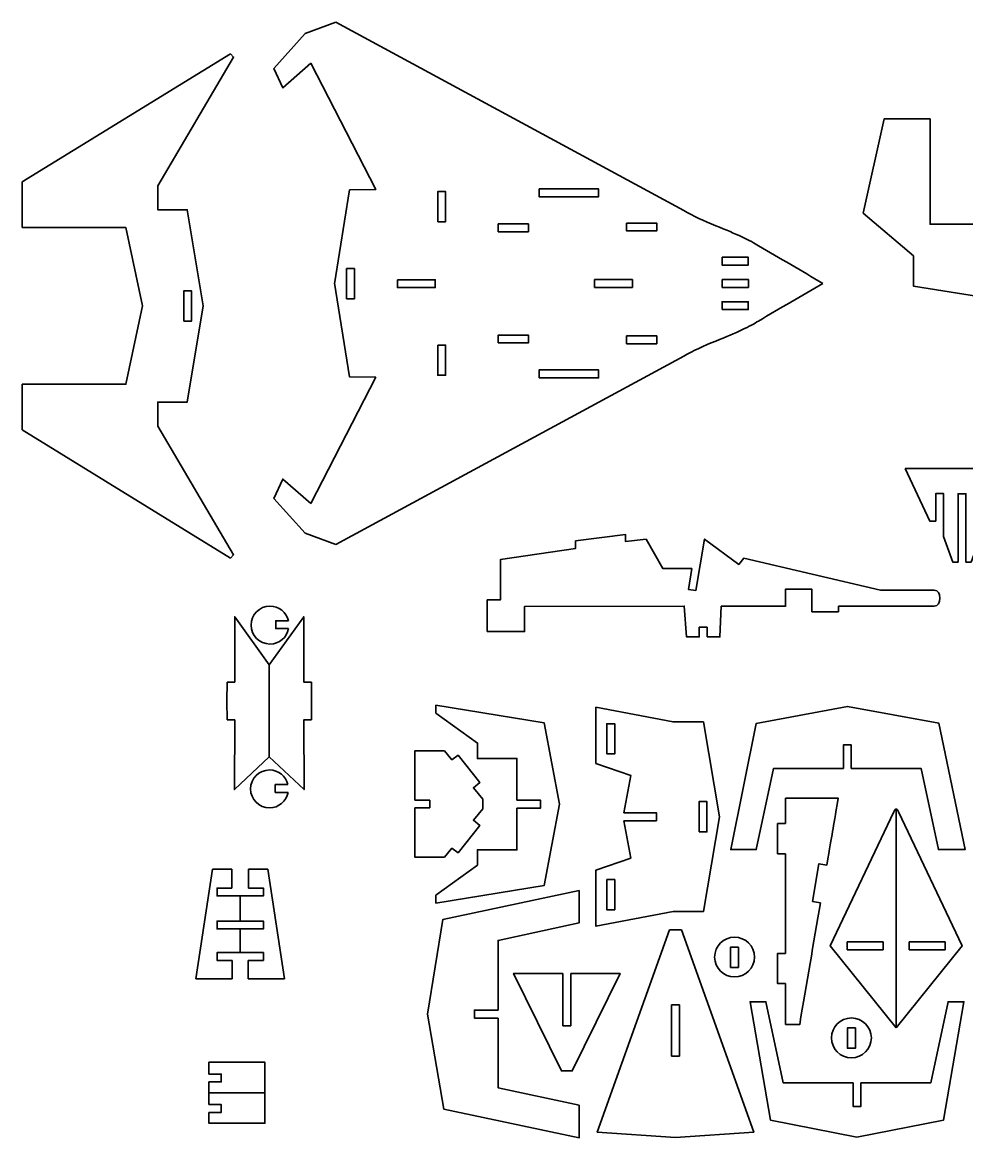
# Model space of a CAD drawing. Header units: inches. Extents: x -21.3 to 51.9, y -13.1 to 25.1.
# Drawn here: x 16.29 to 39.98, y -13.1 to 14.88 of the extents above; entities that cross this region are included whole.
import ezdxf

# ---------------------------------------------------------------- set-up
doc = ezdxf.new("R2010")
doc.units = ezdxf.units.IN
doc.header["$MEASUREMENT"] = 0
doc.layers.add('Layer 1', color=7, linetype='Continuous')

msp = doc.modelspace()

# ---------------------------------------------------------------- linework, layer by layer
at = {"layer": 'Layer 1', "color": 1, "lineweight": 35}
for points, knots in [([(23.532, 13.851), (23.532, 13.851), (22.826, 13.236), (22.826, 13.236), (22.826, 13.236), (22.826, 13.236), (22.608, 13.719), (22.608, 13.719), (22.608, 13.719), (22.608, 13.719), (23.392, 14.592), (23.392, 14.592), (23.392, 14.592), (23.392, 14.592), (24.159, 14.877), (24.159, 14.877)], [0, 0, 0, 0, 0.25, 0.25, 0.25, 0.25, 0.5, 0.5, 0.5, 0.5, 0.75, 0.75, 0.75, 0.75, 1, 1, 1, 1]), ([(19.693, 10.779), (19.693, 10.779), (21.596, 14.003), (21.596, 14.003), (21.596, 14.003), (21.596, 14.003), (21.514, 14.085), (21.514, 14.085)], [0, 0, 0, 0, 0.5, 0.5, 0.5, 0.5, 1, 1, 1, 1]), ([(23.532, 13.851), (23.532, 13.851), (25.161, 10.683), (25.161, 10.683), (25.161, 10.683), (25.161, 10.683), (24.506, 10.675), (24.506, 10.675), (24.506, 10.675), (24.506, 10.675), (24.124, 8.321), (24.124, 8.321)], [0, 0, 0, 0, 0.333333, 0.333333, 0.333333, 0.333333, 0.666667, 0.666667, 0.666667, 0.666667, 1, 1, 1, 1]), ([(41.012, 7.887), (41.012, 7.887), (38.646, 8.261), (38.646, 8.261), (38.646, 8.261), (38.646, 8.261), (38.646, 9.017), (38.646, 9.017), (38.646, 9.017), (38.646, 9.017), (37.391, 10.093), (37.391, 10.093), (37.391, 10.093), (37.391, 10.093), (37.913, 12.455), (37.913, 12.455), (37.913, 12.455), (37.913, 12.455), (39.067, 12.455), (39.067, 12.455), (39.067, 12.455), (39.067, 12.455), (39.067, 9.812), (39.067, 9.812), (39.067, 9.812), (39.067, 9.812), (41.012, 9.812), (41.012, 9.812)], [0, 0, 0, 0, 0.142857, 0.142857, 0.142857, 0.142857, 0.285714, 0.285714, 0.285714, 0.285714, 0.428571, 0.428571, 0.428571, 0.428571, 0.571429, 0.571429, 0.571429, 0.571429, 0.714286, 0.714286, 0.714286, 0.714286, 0.857143, 0.857143, 0.857143, 0.857143, 1, 1, 1, 1]), ([(20.835, 7.763), (20.835, 7.763), (20.434, 10.176), (20.434, 10.176), (20.434, 10.176), (20.434, 10.176), (19.693, 10.176), (19.693, 10.176), (19.693, 10.176), (19.693, 10.176), (19.693, 10.779), (19.693, 10.779)], [0, 0, 0, 0, 0.333333, 0.333333, 0.333333, 0.333333, 0.666667, 0.666667, 0.666667, 0.666667, 1, 1, 1, 1]), ([(26.715, 9.875), (26.715, 9.875), (26.715, 10.633), (26.715, 10.633), (26.715, 10.633), (26.715, 10.633), (26.912, 10.633), (26.912, 10.633), (26.912, 10.633), (26.912, 10.633), (26.912, 9.875), (26.912, 9.875), (26.912, 9.875), (26.912, 9.875), (26.715, 9.875), (26.715, 9.875)], [0, 0, 0, 0, 0.25, 0.25, 0.25, 0.25, 0.5, 0.5, 0.5, 0.5, 0.75, 0.75, 0.75, 0.75, 1, 1, 1, 1]), ([(29.257, 10.697), (29.257, 10.697), (30.75, 10.697), (30.75, 10.697), (30.75, 10.697), (30.75, 10.697), (30.75, 10.5), (30.75, 10.5), (30.75, 10.5), (30.75, 10.5), (29.257, 10.5), (29.257, 10.5), (29.257, 10.5), (29.257, 10.5), (29.257, 10.697), (29.257, 10.697)], [0, 0, 0, 0, 0.25, 0.25, 0.25, 0.25, 0.5, 0.5, 0.5, 0.5, 0.75, 0.75, 0.75, 0.75, 1, 1, 1, 1]), ([(32.886, 10.157), (33.123, 10.019), (33.39, 9.891), (33.689, 9.775), (33.689, 9.775), (34.21, 9.568), (34.567, 9.4), (34.761, 9.272), (34.761, 9.272), (35.3, 8.957), (35.839, 8.643), (36.379, 8.329)], [0, 0, 0, 0, 0.333333, 0.333333, 0.333333, 0.333333, 0.666667, 0.666667, 0.666667, 0.666667, 1, 1, 1, 1]), ([(28.233, 9.819), (28.233, 9.819), (28.99, 9.819), (28.99, 9.819), (28.99, 9.819), (28.99, 9.819), (28.99, 9.623), (28.99, 9.623), (28.99, 9.623), (28.99, 9.623), (28.233, 9.623), (28.233, 9.623), (28.233, 9.623), (28.233, 9.623), (28.233, 9.819), (28.233, 9.819)], [0, 0, 0, 0, 0.25, 0.25, 0.25, 0.25, 0.5, 0.5, 0.5, 0.5, 0.75, 0.75, 0.75, 0.75, 1, 1, 1, 1]), ([(31.452, 9.842), (31.452, 9.842), (32.209, 9.842), (32.209, 9.842), (32.209, 9.842), (32.209, 9.842), (32.209, 9.645), (32.209, 9.645), (32.209, 9.645), (32.209, 9.645), (31.452, 9.645), (31.452, 9.645), (31.452, 9.645), (31.452, 9.645), (31.452, 9.842), (31.452, 9.842)], [0, 0, 0, 0, 0.25, 0.25, 0.25, 0.25, 0.5, 0.5, 0.5, 0.5, 0.75, 0.75, 0.75, 0.75, 1, 1, 1, 1]), ([(19.312, 7.763), (19.312, 7.763), (18.894, 9.728), (18.894, 9.728), (18.894, 9.728), (18.894, 9.728), (16.295, 9.728), (16.295, 9.728)], [0, 0, 0, 0, 0.5, 0.5, 0.5, 0.5, 1, 1, 1, 1]), ([(33.847, 8.985), (33.847, 8.985), (34.504, 8.985), (34.504, 8.985), (34.504, 8.985), (34.504, 8.985), (34.504, 8.788), (34.504, 8.788), (34.504, 8.788), (34.504, 8.788), (33.847, 8.788), (33.847, 8.788), (33.847, 8.788), (33.847, 8.788), (33.847, 8.985), (33.847, 8.985)], [0, 0, 0, 0, 0.25, 0.25, 0.25, 0.25, 0.5, 0.5, 0.5, 0.5, 0.75, 0.75, 0.75, 0.75, 1, 1, 1, 1]), ([(24.428, 7.943), (24.428, 7.943), (24.428, 8.7), (24.428, 8.7), (24.428, 8.7), (24.428, 8.7), (24.625, 8.7), (24.625, 8.7), (24.625, 8.7), (24.625, 8.7), (24.625, 7.943), (24.625, 7.943), (24.625, 7.943), (24.625, 7.943), (24.428, 7.943), (24.428, 7.943)], [0, 0, 0, 0, 0.25, 0.25, 0.25, 0.25, 0.5, 0.5, 0.5, 0.5, 0.75, 0.75, 0.75, 0.75, 1, 1, 1, 1]), ([(25.703, 8.42), (25.703, 8.42), (26.654, 8.42), (26.654, 8.42), (26.654, 8.42), (26.654, 8.42), (26.654, 8.223), (26.654, 8.223), (26.654, 8.223), (26.654, 8.223), (25.703, 8.223), (25.703, 8.223), (25.703, 8.223), (25.703, 8.223), (25.703, 8.42), (25.703, 8.42)], [0, 0, 0, 0, 0.25, 0.25, 0.25, 0.25, 0.5, 0.5, 0.5, 0.5, 0.75, 0.75, 0.75, 0.75, 1, 1, 1, 1]), ([(30.649, 8.424), (30.649, 8.424), (31.6, 8.424), (31.6, 8.424), (31.6, 8.424), (31.6, 8.424), (31.6, 8.227), (31.6, 8.227), (31.6, 8.227), (31.6, 8.227), (30.649, 8.227), (30.649, 8.227), (30.649, 8.227), (30.649, 8.227), (30.649, 8.424), (30.649, 8.424)], [0, 0, 0, 0, 0.25, 0.25, 0.25, 0.25, 0.5, 0.5, 0.5, 0.5, 0.75, 0.75, 0.75, 0.75, 1, 1, 1, 1]), ([(33.853, 8.425), (33.853, 8.425), (34.51, 8.425), (34.51, 8.425), (34.51, 8.425), (34.51, 8.425), (34.51, 8.229), (34.51, 8.229), (34.51, 8.229), (34.51, 8.229), (33.853, 8.229), (33.853, 8.229), (33.853, 8.229), (33.853, 8.229), (33.853, 8.425), (33.853, 8.425)], [0, 0, 0, 0, 0.25, 0.25, 0.25, 0.25, 0.5, 0.5, 0.5, 0.5, 0.75, 0.75, 0.75, 0.75, 1, 1, 1, 1]), ([(20.343, 7.385), (20.343, 7.385), (20.343, 8.142), (20.343, 8.142), (20.343, 8.142), (20.343, 8.142), (20.54, 8.142), (20.54, 8.142), (20.54, 8.142), (20.54, 8.142), (20.54, 7.385), (20.54, 7.385), (20.54, 7.385), (20.54, 7.385), (20.343, 7.385), (20.343, 7.385)], [0, 0, 0, 0, 0.25, 0.25, 0.25, 0.25, 0.5, 0.5, 0.5, 0.5, 0.75, 0.75, 0.75, 0.75, 1, 1, 1, 1]), ([(23.532, 2.806), (23.532, 2.806), (25.161, 5.974), (25.161, 5.974), (25.161, 5.974), (25.161, 5.974), (24.506, 5.982), (24.506, 5.982), (24.506, 5.982), (24.506, 5.982), (24.124, 8.336), (24.124, 8.336)], [0, 0, 0, 0, 0.333333, 0.333333, 0.333333, 0.333333, 0.666667, 0.666667, 0.666667, 0.666667, 1, 1, 1, 1]), ([(32.886, 6.501), (33.123, 6.638), (33.39, 6.766), (33.689, 6.882), (33.689, 6.882), (34.21, 7.089), (34.567, 7.257), (34.761, 7.385), (34.761, 7.385), (35.3, 7.7), (35.839, 8.014), (36.379, 8.329)], [0, 0, 0, 0, 0.333333, 0.333333, 0.333333, 0.333333, 0.666667, 0.666667, 0.666667, 0.666667, 1, 1, 1, 1]), ([(33.847, 7.672), (33.847, 7.672), (34.504, 7.672), (34.504, 7.672), (34.504, 7.672), (34.504, 7.672), (34.504, 7.869), (34.504, 7.869), (34.504, 7.869), (34.504, 7.869), (33.847, 7.869), (33.847, 7.869), (33.847, 7.869), (33.847, 7.869), (33.847, 7.672), (33.847, 7.672)], [0, 0, 0, 0, 0.25, 0.25, 0.25, 0.25, 0.5, 0.5, 0.5, 0.5, 0.75, 0.75, 0.75, 0.75, 1, 1, 1, 1]), ([(19.312, 7.763), (19.312, 7.763), (18.894, 5.799), (18.894, 5.799), (18.894, 5.799), (18.894, 5.799), (16.295, 5.799), (16.295, 5.799)], [0, 0, 0, 0, 0.5, 0.5, 0.5, 0.5, 1, 1, 1, 1]), ([(20.835, 7.763), (20.835, 7.763), (20.434, 5.35), (20.434, 5.35), (20.434, 5.35), (20.434, 5.35), (19.693, 5.35), (19.693, 5.35), (19.693, 5.35), (19.693, 5.35), (19.693, 4.747), (19.693, 4.747)], [0, 0, 0, 0, 0.333333, 0.333333, 0.333333, 0.333333, 0.666667, 0.666667, 0.666667, 0.666667, 1, 1, 1, 1]), ([(28.233, 6.838), (28.233, 6.838), (28.99, 6.838), (28.99, 6.838), (28.99, 6.838), (28.99, 6.838), (28.99, 7.034), (28.99, 7.034), (28.99, 7.034), (28.99, 7.034), (28.233, 7.034), (28.233, 7.034), (28.233, 7.034), (28.233, 7.034), (28.233, 6.838), (28.233, 6.838)], [0, 0, 0, 0, 0.25, 0.25, 0.25, 0.25, 0.5, 0.5, 0.5, 0.5, 0.75, 0.75, 0.75, 0.75, 1, 1, 1, 1]), ([(31.452, 6.815), (31.452, 6.815), (32.209, 6.815), (32.209, 6.815), (32.209, 6.815), (32.209, 6.815), (32.209, 7.012), (32.209, 7.012), (32.209, 7.012), (32.209, 7.012), (31.452, 7.012), (31.452, 7.012), (31.452, 7.012), (31.452, 7.012), (31.452, 6.815), (31.452, 6.815)], [0, 0, 0, 0, 0.25, 0.25, 0.25, 0.25, 0.5, 0.5, 0.5, 0.5, 0.75, 0.75, 0.75, 0.75, 1, 1, 1, 1]), ([(26.715, 6.782), (26.715, 6.782), (26.715, 6.025), (26.715, 6.025), (26.715, 6.025), (26.715, 6.025), (26.912, 6.025), (26.912, 6.025), (26.912, 6.025), (26.912, 6.025), (26.912, 6.782), (26.912, 6.782), (26.912, 6.782), (26.912, 6.782), (26.715, 6.782), (26.715, 6.782)], [0, 0, 0, 0, 0.25, 0.25, 0.25, 0.25, 0.5, 0.5, 0.5, 0.5, 0.75, 0.75, 0.75, 0.75, 1, 1, 1, 1]), ([(29.257, 5.96), (29.257, 5.96), (30.75, 5.96), (30.75, 5.96), (30.75, 5.96), (30.75, 5.96), (30.75, 6.157), (30.75, 6.157), (30.75, 6.157), (30.75, 6.157), (29.257, 6.157), (29.257, 6.157), (29.257, 6.157), (29.257, 6.157), (29.257, 5.96), (29.257, 5.96)], [0, 0, 0, 0, 0.25, 0.25, 0.25, 0.25, 0.5, 0.5, 0.5, 0.5, 0.75, 0.75, 0.75, 0.75, 1, 1, 1, 1]), ([(19.693, 4.747), (19.693, 4.747), (21.596, 1.523), (21.596, 1.523), (21.596, 1.523), (21.596, 1.523), (21.514, 1.441), (21.514, 1.441)], [0, 0, 0, 0, 0.5, 0.5, 0.5, 0.5, 1, 1, 1, 1]), ([(39.866, 3.053), (39.791, 3.053), (39.843, 3.053), (39.767, 3.053), (39.767, 3.053), (39.767, 3.053), (39.767, 1.341), (39.767, 1.341), (39.767, 1.341), (39.767, 1.341), (39.636, 1.341), (39.636, 1.341), (39.636, 1.341), (39.636, 1.341), (39.403, 1.985), (39.403, 1.985), (39.403, 1.985), (39.403, 1.985), (39.403, 3.056), (39.403, 3.056), (39.403, 3.056), (39.403, 3.056), (39.206, 3.056), (39.206, 3.056), (39.206, 3.056), (39.206, 3.056), (39.206, 2.367), (39.206, 2.367), (39.206, 2.367), (39.206, 2.367), (39.056, 2.367), (39.056, 2.367), (39.056, 2.367), (39.056, 2.367), (38.439, 3.688), (38.439, 3.688)], [0, 0, 0, 0, 0.111111, 0.111111, 0.111111, 0.111111, 0.222222, 0.222222, 0.222222, 0.222222, 0.333333, 0.333333, 0.333333, 0.333333, 0.444444, 0.444444, 0.444444, 0.444444, 0.555556, 0.555556, 0.555556, 0.555556, 0.666667, 0.666667, 0.666667, 0.666667, 0.777778, 0.777778, 0.777778, 0.777778, 0.888889, 0.888889, 0.888889, 0.888889, 1, 1, 1, 1]), ([(39.866, 3.053), (39.941, 3.053), (39.889, 3.053), (39.964, 3.053), (39.964, 3.053), (39.964, 3.053), (39.964, 1.341), (39.964, 1.341), (39.964, 1.341), (39.964, 1.341), (40.096, 1.341), (40.096, 1.341), (40.096, 1.341), (40.096, 1.341), (40.329, 1.984), (40.329, 1.984), (40.329, 1.984), (40.329, 1.984), (40.329, 3.056), (40.329, 3.056), (40.329, 3.056), (40.329, 3.056), (40.526, 3.056), (40.526, 3.056), (40.526, 3.056), (40.526, 3.056), (40.526, 2.367), (40.526, 2.367), (40.526, 2.367), (40.526, 2.367), (40.676, 2.367), (40.676, 2.367), (40.676, 2.367), (40.676, 2.367), (41.292, 3.688), (41.292, 3.688)], [0, 0, 0, 0, 0.111111, 0.111111, 0.111111, 0.111111, 0.222222, 0.222222, 0.222222, 0.222222, 0.333333, 0.333333, 0.333333, 0.333333, 0.444444, 0.444444, 0.444444, 0.444444, 0.555556, 0.555556, 0.555556, 0.555556, 0.666667, 0.666667, 0.666667, 0.666667, 0.777778, 0.777778, 0.777778, 0.777778, 0.888889, 0.888889, 0.888889, 0.888889, 1, 1, 1, 1]), ([(23.532, 2.806), (23.532, 2.806), (22.826, 3.421), (22.826, 3.421), (22.826, 3.421), (22.826, 3.421), (22.608, 2.938), (22.608, 2.938), (22.608, 2.938), (22.608, 2.938), (23.392, 2.065), (23.392, 2.065), (23.392, 2.065), (23.392, 2.065), (24.159, 1.78), (24.159, 1.78)], [0, 0, 0, 0, 0.25, 0.25, 0.25, 0.25, 0.5, 0.5, 0.5, 0.5, 0.75, 0.75, 0.75, 0.75, 1, 1, 1, 1]), ([(27.959, 0.39), (27.959, 0.39), (28.286, 0.39), (28.286, 0.39), (28.286, 0.39), (28.286, 0.39), (28.286, 1.403), (28.286, 1.403), (28.286, 1.403), (28.286, 1.403), (30.173, 1.684), (30.173, 1.684), (30.173, 1.684), (30.173, 1.684), (30.173, 1.871), (30.173, 1.871), (30.173, 1.871), (30.173, 1.871), (31.428, 2.027), (31.428, 2.027), (31.428, 2.027), (31.428, 2.027), (31.428, 1.855), (31.428, 1.855), (31.428, 1.855), (31.428, 1.855), (31.942, 1.91), (31.942, 1.91), (31.942, 1.91), (31.942, 1.91), (32.363, 1.177), (32.363, 1.177), (32.363, 1.177), (32.363, 1.177), (33.088, 1.177), (33.088, 1.177), (33.088, 1.177), (33.088, 1.177), (33.002, 0.655), (33.002, 0.655), (33.002, 0.655), (33.002, 0.655), (33.189, 0.624), (33.189, 0.624), (33.189, 0.624), (33.189, 0.624), (33.408, 1.918), (33.408, 1.918), (33.408, 1.918), (33.408, 1.918), (34.265, 1.279), (34.265, 1.279), (34.265, 1.279), (34.265, 1.279), (34.39, 1.435), (34.39, 1.435), (34.39, 1.435), (34.39, 1.435), (37.82, 0.639), (37.82, 0.639), (37.82, 0.639), (37.82, 0.639), (39.168, 0.639), (39.168, 0.639)], [0, 0, 0, 0, 0.0625, 0.0625, 0.0625, 0.0625, 0.125, 0.125, 0.125, 0.125, 0.1875, 0.1875, 0.1875, 0.1875, 0.25, 0.25, 0.25, 0.25, 0.3125, 0.3125, 0.3125, 0.3125, 0.375, 0.375, 0.375, 0.375, 0.4375, 0.4375, 0.4375, 0.4375, 0.5, 0.5, 0.5, 0.5, 0.5625, 0.5625, 0.5625, 0.5625, 0.625, 0.625, 0.625, 0.625, 0.6875, 0.6875, 0.6875, 0.6875, 0.75, 0.75, 0.75, 0.75, 0.8125, 0.8125, 0.8125, 0.8125, 0.875, 0.875, 0.875, 0.875, 0.9375, 0.9375, 0.9375, 0.9375, 1, 1, 1, 1]), ([(35.442, 0.229), (35.442, 0.229), (35.442, 0.663), (35.442, 0.663), (35.442, 0.663), (35.442, 0.663), (36.097, 0.663), (36.097, 0.663), (36.097, 0.663), (36.097, 0.663), (36.097, 0.094), (36.097, 0.094)], [0, 0, 0, 0, 0.333333, 0.333333, 0.333333, 0.333333, 0.666667, 0.666667, 0.666667, 0.666667, 1, 1, 1, 1]), ([(22.973, -0.329), (22.931, -0.549), (22.738, -0.715), (22.507, -0.715), (22.507, -0.715), (22.244, -0.715), (22.032, -0.502), (22.032, -0.24), (22.032, -0.24), (22.032, 0.022), (22.244, 0.235), (22.507, 0.235), (22.507, 0.235), (22.731, 0.235), (22.92, 0.079), (22.969, -0.131)], [0, 0, 0, 0, 0.25, 0.25, 0.25, 0.25, 0.5, 0.5, 0.5, 0.5, 0.75, 0.75, 0.75, 0.75, 1, 1, 1, 1]), ([(27.959, -0.405), (27.959, -0.405), (28.894, -0.405), (28.894, -0.405), (28.894, -0.405), (28.894, -0.405), (28.894, 0.226), (28.894, 0.226), (28.894, 0.226), (28.894, 0.226), (32.901, 0.234), (32.901, 0.234), (32.901, 0.234), (32.901, 0.234), (32.956, -0.538), (32.956, -0.538), (32.956, -0.538), (32.956, -0.538), (33.275, -0.538), (33.275, -0.538), (33.275, -0.538), (33.275, -0.538), (33.275, -0.296), (33.275, -0.296), (33.275, -0.296), (33.275, -0.296), (33.47, -0.296), (33.47, -0.296), (33.47, -0.296), (33.47, -0.296), (33.47, -0.538), (33.47, -0.538)], [0, 0, 0, 0, 0.125, 0.125, 0.125, 0.125, 0.25, 0.25, 0.25, 0.25, 0.375, 0.375, 0.375, 0.375, 0.5, 0.5, 0.5, 0.5, 0.625, 0.625, 0.625, 0.625, 0.75, 0.75, 0.75, 0.75, 0.875, 0.875, 0.875, 0.875, 1, 1, 1, 1]), ([(33.47, -0.538), (33.47, -0.538), (33.793, -0.538), (33.793, -0.538), (33.793, -0.538), (33.793, -0.538), (33.825, 0.234), (33.825, 0.234)], [0, 0, 0, 0, 0.5, 0.5, 0.5, 0.5, 1, 1, 1, 1]), ([(36.097, 0.094), (36.097, 0.094), (36.767, 0.094), (36.767, 0.094), (36.767, 0.094), (36.767, 0.094), (36.767, 0.23), (36.767, 0.23)], [0, 0, 0, 0, 0.5, 0.5, 0.5, 0.5, 1, 1, 1, 1]), ([(21.433, -1.669), (21.433, -1.669), (21.624, -1.669), (21.624, -1.669), (21.624, -1.669), (21.624, -1.669), (21.624, -0.032), (21.624, -0.032), (21.624, -0.032), (21.624, -0.032), (22.49, -1.24), (22.49, -1.24), (22.49, -1.24), (22.49, -1.24), (22.49, -2.145), (22.49, -2.145)], [0, 0, 0, 0, 0.25, 0.25, 0.25, 0.25, 0.5, 0.5, 0.5, 0.5, 0.75, 0.75, 0.75, 0.75, 1, 1, 1, 1]), ([(23.546, -1.669), (23.546, -1.669), (23.355, -1.669), (23.355, -1.669), (23.355, -1.669), (23.355, -1.669), (23.355, -0.032), (23.355, -0.032), (23.355, -0.032), (23.355, -0.032), (22.49, -1.24), (22.49, -1.24)], [0, 0, 0, 0, 0.333333, 0.333333, 0.333333, 0.333333, 0.666667, 0.666667, 0.666667, 0.666667, 1, 1, 1, 1]), ([(22.969, -0.132), (22.969, -0.132), (22.651, -0.132), (22.651, -0.132), (22.651, -0.132), (22.651, -0.132), (22.651, -0.329), (22.651, -0.329), (22.651, -0.329), (22.651, -0.329), (22.973, -0.329), (22.973, -0.329)], [0, 0, 0, 0, 0.333333, 0.333333, 0.333333, 0.333333, 0.666667, 0.666667, 0.666667, 0.666667, 1, 1, 1, 1]), ([(21.433, -2.62), (21.433, -2.62), (21.624, -2.62), (21.624, -2.62), (21.624, -2.62), (21.624, -2.62), (21.617, -4.366), (21.617, -4.366), (21.617, -4.366), (21.617, -4.366), (22.49, -3.544), (22.49, -3.544), (22.49, -3.544), (22.49, -3.544), (22.49, -2.145), (22.49, -2.145)], [0, 0, 0, 0, 0.25, 0.25, 0.25, 0.25, 0.5, 0.5, 0.5, 0.5, 0.75, 0.75, 0.75, 0.75, 1, 1, 1, 1]), ([(23.546, -2.62), (23.546, -2.62), (23.355, -2.62), (23.355, -2.62), (23.355, -2.62), (23.355, -2.62), (23.363, -4.366), (23.363, -4.366), (23.363, -4.366), (23.363, -4.366), (22.49, -3.544), (22.49, -3.544), (22.49, -3.544), (22.49, -3.544), (22.49, -2.145), (22.49, -2.145)], [0, 0, 0, 0, 0.25, 0.25, 0.25, 0.25, 0.5, 0.5, 0.5, 0.5, 0.75, 0.75, 0.75, 0.75, 1, 1, 1, 1]), ([(29.771, -4.732), (29.771, -4.732), (29.389, -2.696), (29.389, -2.696), (29.389, -2.696), (29.389, -2.696), (26.668, -2.251), (26.668, -2.251), (26.668, -2.251), (26.668, -2.251), (26.668, -2.446), (26.668, -2.446), (26.668, -2.446), (26.668, -2.446), (27.713, -3.202), (27.713, -3.202), (27.713, -3.202), (27.713, -3.202), (27.712, -3.587), (27.712, -3.587), (27.712, -3.587), (27.712, -3.587), (28.702, -3.585), (28.702, -3.585), (28.702, -3.585), (28.702, -3.585), (28.703, -4.633), (28.703, -4.633)], [0, 0, 0, 0, 0.142857, 0.142857, 0.142857, 0.142857, 0.285714, 0.285714, 0.285714, 0.285714, 0.428571, 0.428571, 0.428571, 0.428571, 0.571429, 0.571429, 0.571429, 0.571429, 0.714286, 0.714286, 0.714286, 0.714286, 0.857143, 0.857143, 0.857143, 0.857143, 1, 1, 1, 1]), ([(33.786, -5.047), (33.786, -5.047), (33.381, -2.67), (33.381, -2.67), (33.381, -2.67), (33.381, -2.67), (32.617, -2.67), (32.617, -2.67), (32.617, -2.67), (32.617, -2.67), (30.683, -2.3), (30.683, -2.3), (30.683, -2.3), (30.683, -2.3), (30.683, -3.711), (30.683, -3.711), (30.683, -3.711), (30.683, -3.711), (31.557, -4.011), (31.557, -4.011), (31.557, -4.011), (31.557, -4.011), (31.381, -4.949), (31.381, -4.949)], [0, 0, 0, 0, 0.166667, 0.166667, 0.166667, 0.166667, 0.333333, 0.333333, 0.333333, 0.333333, 0.5, 0.5, 0.5, 0.5, 0.666667, 0.666667, 0.666667, 0.666667, 0.833333, 0.833333, 0.833333, 0.833333, 1, 1, 1, 1]), ([(37.089, -3.835), (37.089, -3.835), (38.839, -3.835), (38.839, -3.835), (38.839, -3.835), (38.839, -3.835), (39.276, -5.87), (39.276, -5.87), (39.276, -5.87), (39.276, -5.87), (39.948, -5.866), (39.948, -5.866), (39.948, -5.866), (39.948, -5.866), (39.284, -2.697), (39.284, -2.697), (39.284, -2.697), (39.284, -2.697), (36.99, -2.28), (36.99, -2.28), (36.99, -2.28), (36.99, -2.28), (34.704, -2.705), (34.704, -2.705), (34.704, -2.705), (34.704, -2.705), (34.067, -5.871), (34.067, -5.871), (34.067, -5.871), (34.067, -5.871), (34.704, -5.87), (34.704, -5.87), (34.704, -5.87), (34.704, -5.87), (35.141, -3.835), (35.141, -3.835), (35.141, -3.835), (35.141, -3.835), (36.892, -3.835), (36.892, -3.835)], [0, 0, 0, 0, 0.1, 0.1, 0.1, 0.1, 0.2, 0.2, 0.2, 0.2, 0.3, 0.3, 0.3, 0.3, 0.4, 0.4, 0.4, 0.4, 0.5, 0.5, 0.5, 0.5, 0.6, 0.6, 0.6, 0.6, 0.7, 0.7, 0.7, 0.7, 0.8, 0.8, 0.8, 0.8, 0.9, 0.9, 0.9, 0.9, 1, 1, 1, 1]), ([(30.957, -3.471), (30.957, -3.471), (30.957, -2.714), (30.957, -2.714), (30.957, -2.714), (30.957, -2.714), (31.154, -2.714), (31.154, -2.714), (31.154, -2.714), (31.154, -2.714), (31.154, -3.471), (31.154, -3.471), (31.154, -3.471), (31.154, -3.471), (30.957, -3.471), (30.957, -3.471)], [0, 0, 0, 0, 0.25, 0.25, 0.25, 0.25, 0.5, 0.5, 0.5, 0.5, 0.75, 0.75, 0.75, 0.75, 1, 1, 1, 1]), ([(37.089, -3.835), (37.089, -3.835), (37.089, -3.244), (37.089, -3.244), (37.089, -3.244), (37.089, -3.244), (36.892, -3.244), (36.892, -3.244), (36.892, -3.244), (36.892, -3.244), (36.892, -3.835), (36.892, -3.835)], [0, 0, 0, 0, 0.333333, 0.333333, 0.333333, 0.333333, 0.666667, 0.666667, 0.666667, 0.666667, 1, 1, 1, 1]), ([(26.139, -4.634), (26.139, -4.634), (26.139, -3.395), (26.139, -3.395), (26.139, -3.395), (26.139, -3.395), (26.883, -3.395), (26.883, -3.395), (26.883, -3.395), (26.883, -3.395), (27.07, -3.617), (27.07, -3.617), (27.07, -3.617), (27.07, -3.617), (27.226, -3.504), (27.226, -3.504), (27.226, -3.504), (27.226, -3.504), (27.768, -4.19), (27.768, -4.19), (27.768, -4.19), (27.768, -4.19), (27.612, -4.319), (27.612, -4.319), (27.612, -4.319), (27.612, -4.319), (27.846, -4.603), (27.846, -4.603), (27.846, -4.603), (27.846, -4.603), (27.846, -4.728), (27.846, -4.728)], [0, 0, 0, 0, 0.125, 0.125, 0.125, 0.125, 0.25, 0.25, 0.25, 0.25, 0.375, 0.375, 0.375, 0.375, 0.5, 0.5, 0.5, 0.5, 0.625, 0.625, 0.625, 0.625, 0.75, 0.75, 0.75, 0.75, 0.875, 0.875, 0.875, 0.875, 1, 1, 1, 1]), ([(22.962, -4.438), (22.92, -4.658), (22.727, -4.824), (22.495, -4.824), (22.495, -4.824), (22.233, -4.824), (22.02, -4.611), (22.02, -4.349), (22.02, -4.349), (22.02, -4.087), (22.233, -3.874), (22.495, -3.874), (22.495, -3.874), (22.72, -3.874), (22.909, -4.03), (22.958, -4.24)], [0, 0, 0, 0, 0.25, 0.25, 0.25, 0.25, 0.5, 0.5, 0.5, 0.5, 0.75, 0.75, 0.75, 0.75, 1, 1, 1, 1]), ([(22.958, -4.241), (22.958, -4.241), (22.64, -4.241), (22.64, -4.241), (22.64, -4.241), (22.64, -4.241), (22.64, -4.438), (22.64, -4.438), (22.64, -4.438), (22.64, -4.438), (22.962, -4.438), (22.962, -4.438)], [0, 0, 0, 0, 0.333333, 0.333333, 0.333333, 0.333333, 0.666667, 0.666667, 0.666667, 0.666667, 1, 1, 1, 1]), ([(26.139, -4.634), (26.139, -4.634), (26.517, -4.634), (26.517, -4.634), (26.517, -4.634), (26.517, -4.634), (26.517, -4.821), (26.517, -4.821), (26.517, -4.821), (26.517, -4.821), (26.139, -4.821), (26.139, -4.821)], [0, 0, 0, 0, 0.333333, 0.333333, 0.333333, 0.333333, 0.666667, 0.666667, 0.666667, 0.666667, 1, 1, 1, 1]), ([(26.139, -4.821), (26.139, -4.821), (26.139, -6.061), (26.139, -6.061), (26.139, -6.061), (26.139, -6.061), (26.883, -6.061), (26.883, -6.061), (26.883, -6.061), (26.883, -6.061), (27.07, -5.839), (27.07, -5.839), (27.07, -5.839), (27.07, -5.839), (27.226, -5.952), (27.226, -5.952), (27.226, -5.952), (27.226, -5.952), (27.768, -5.266), (27.768, -5.266), (27.768, -5.266), (27.768, -5.266), (27.612, -5.137), (27.612, -5.137), (27.612, -5.137), (27.612, -5.137), (27.846, -4.853), (27.846, -4.853), (27.846, -4.853), (27.846, -4.853), (27.846, -4.728), (27.846, -4.728)], [0, 0, 0, 0, 0.125, 0.125, 0.125, 0.125, 0.25, 0.25, 0.25, 0.25, 0.375, 0.375, 0.375, 0.375, 0.5, 0.5, 0.5, 0.5, 0.625, 0.625, 0.625, 0.625, 0.75, 0.75, 0.75, 0.75, 0.875, 0.875, 0.875, 0.875, 1, 1, 1, 1]), ([(29.771, -4.732), (29.771, -4.732), (29.389, -6.768), (29.389, -6.768), (29.389, -6.768), (29.389, -6.768), (26.668, -7.212), (26.668, -7.212), (26.668, -7.212), (26.668, -7.212), (26.668, -7.018), (26.668, -7.018), (26.668, -7.018), (26.668, -7.018), (27.713, -6.261), (27.713, -6.261), (27.713, -6.261), (27.713, -6.261), (27.712, -5.877), (27.712, -5.877), (27.712, -5.877), (27.712, -5.877), (28.702, -5.879), (28.702, -5.879), (28.702, -5.879), (28.702, -5.879), (28.703, -4.83), (28.703, -4.83)], [0, 0, 0, 0, 0.142857, 0.142857, 0.142857, 0.142857, 0.285714, 0.285714, 0.285714, 0.285714, 0.428571, 0.428571, 0.428571, 0.428571, 0.571429, 0.571429, 0.571429, 0.571429, 0.714286, 0.714286, 0.714286, 0.714286, 0.857143, 0.857143, 0.857143, 0.857143, 1, 1, 1, 1]), ([(28.703, -4.633), (28.703, -4.633), (29.294, -4.633), (29.294, -4.633), (29.294, -4.633), (29.294, -4.633), (29.294, -4.83), (29.294, -4.83), (29.294, -4.83), (29.294, -4.83), (28.703, -4.83), (28.703, -4.83)], [0, 0, 0, 0, 0.333333, 0.333333, 0.333333, 0.333333, 0.666667, 0.666667, 0.666667, 0.666667, 1, 1, 1, 1]), ([(33.271, -5.426), (33.271, -5.426), (33.271, -4.669), (33.271, -4.669), (33.271, -4.669), (33.271, -4.669), (33.468, -4.669), (33.468, -4.669), (33.468, -4.669), (33.468, -4.669), (33.468, -5.426), (33.468, -5.426), (33.468, -5.426), (33.468, -5.426), (33.271, -5.426), (33.271, -5.426)], [0, 0, 0, 0, 0.25, 0.25, 0.25, 0.25, 0.5, 0.5, 0.5, 0.5, 0.75, 0.75, 0.75, 0.75, 1, 1, 1, 1]), ([(36.476, -6.259), (36.625, -5.385), (36.613, -5.457), (36.762, -4.583), (36.762, -4.583), (36.321, -4.583), (35.88, -4.583), (35.439, -4.583)], [0, 0, 0, 0, 0.5, 0.5, 0.5, 0.5, 1, 1, 1, 1]), ([(31.381, -4.949), (31.381, -4.949), (32.202, -4.949), (32.202, -4.949), (32.202, -4.949), (32.202, -4.949), (32.202, -5.146), (32.202, -5.146), (32.202, -5.146), (32.202, -5.146), (31.381, -5.146), (31.381, -5.146)], [0, 0, 0, 0, 0.333333, 0.333333, 0.333333, 0.333333, 0.666667, 0.666667, 0.666667, 0.666667, 1, 1, 1, 1]), ([(38.215, -10.342), (38.215, -10.342), (36.563, -8.286), (36.563, -8.286), (36.563, -8.286), (36.563, -8.286), (38.159, -4.923), (38.159, -4.923), (38.159, -4.923), (38.181, -4.873), (38.2, -4.852), (38.215, -4.859)], [0, 0, 0, 0, 0.333333, 0.333333, 0.333333, 0.333333, 0.666667, 0.666667, 0.666667, 0.666667, 1, 1, 1, 1]), ([(38.215, -10.342), (38.215, -10.342), (39.868, -8.286), (39.868, -8.286), (39.868, -8.286), (39.868, -8.286), (38.272, -4.923), (38.272, -4.923), (38.272, -4.923), (38.249, -4.873), (38.23, -4.852), (38.215, -4.859)], [0, 0, 0, 0, 0.333333, 0.333333, 0.333333, 0.333333, 0.666667, 0.666667, 0.666667, 0.666667, 1, 1, 1, 1]), ([(33.786, -5.047), (33.786, -5.047), (33.381, -7.425), (33.381, -7.425), (33.381, -7.425), (33.381, -7.425), (32.617, -7.425), (32.617, -7.425), (32.617, -7.425), (32.617, -7.425), (30.683, -7.795), (30.683, -7.795), (30.683, -7.795), (30.683, -7.795), (30.683, -6.384), (30.683, -6.384), (30.683, -6.384), (30.683, -6.384), (31.557, -6.084), (31.557, -6.084), (31.557, -6.084), (31.557, -6.084), (31.381, -5.146), (31.381, -5.146)], [0, 0, 0, 0, 0.166667, 0.166667, 0.166667, 0.166667, 0.333333, 0.333333, 0.333333, 0.333333, 0.5, 0.5, 0.5, 0.5, 0.666667, 0.666667, 0.666667, 0.666667, 0.833333, 0.833333, 0.833333, 0.833333, 1, 1, 1, 1]), ([(35.439, -5.974), (35.439, -5.974), (35.24, -5.974), (35.24, -5.974), (35.24, -5.974), (35.24, -5.974), (35.24, -5.218), (35.24, -5.218), (35.24, -5.218), (35.24, -5.218), (35.439, -5.218), (35.439, -5.218)], [0, 0, 0, 0, 0.333333, 0.333333, 0.333333, 0.333333, 0.666667, 0.666667, 0.666667, 0.666667, 1, 1, 1, 1]), ([(36.315, -7.204), (36.315, -7.204), (36.118, -7.171), (36.118, -7.171), (36.118, -7.171), (36.118, -7.171), (36.279, -6.226), (36.279, -6.226), (36.279, -6.226), (36.279, -6.226), (36.476, -6.259), (36.476, -6.259)], [0, 0, 0, 0, 0.333333, 0.333333, 0.333333, 0.333333, 0.666667, 0.666667, 0.666667, 0.666667, 1, 1, 1, 1]), ([(30.957, -6.624), (30.957, -6.624), (30.957, -7.381), (30.957, -7.381), (30.957, -7.381), (30.957, -7.381), (31.154, -7.381), (31.154, -7.381), (31.154, -7.381), (31.154, -7.381), (31.154, -6.624), (31.154, -6.624), (31.154, -6.624), (31.154, -6.624), (30.957, -6.624), (30.957, -6.624)], [0, 0, 0, 0, 0.25, 0.25, 0.25, 0.25, 0.5, 0.5, 0.5, 0.5, 0.75, 0.75, 0.75, 0.75, 1, 1, 1, 1]), ([(21.554, -6.836), (21.554, -6.836), (21.18, -6.836), (21.18, -6.836), (21.18, -6.836), (21.18, -6.836), (21.18, -7.033), (21.18, -7.033), (21.18, -7.033), (21.18, -7.033), (21.76, -7.033), (21.76, -7.033)], [0, 0, 0, 0, 0.333333, 0.333333, 0.333333, 0.333333, 0.666667, 0.666667, 0.666667, 0.666667, 1, 1, 1, 1]), ([(21.967, -6.836), (21.967, -6.836), (22.341, -6.836), (22.341, -6.836), (22.341, -6.836), (22.341, -6.836), (22.341, -7.033), (22.341, -7.033), (22.341, -7.033), (22.341, -7.033), (21.76, -7.033), (21.76, -7.033)], [0, 0, 0, 0, 0.333333, 0.333333, 0.333333, 0.333333, 0.666667, 0.666667, 0.666667, 0.666667, 1, 1, 1, 1]), ([(28.228, -10.095), (28.228, -10.095), (28.228, -11.845), (28.228, -11.845), (28.228, -11.845), (28.228, -11.845), (30.263, -12.282), (30.263, -12.282), (30.263, -12.282), (30.263, -12.282), (30.264, -13.096), (30.264, -13.096), (30.264, -13.096), (30.264, -13.096), (26.87, -12.385), (26.87, -12.385), (26.87, -12.385), (26.87, -12.385), (26.458, -9.996), (26.458, -9.996), (26.458, -9.996), (26.458, -9.996), (26.844, -7.623), (26.844, -7.623), (26.844, -7.623), (26.844, -7.623), (30.263, -6.9), (30.263, -6.9), (30.263, -6.9), (30.263, -6.9), (30.263, -7.71), (30.263, -7.71), (30.263, -7.71), (30.263, -7.71), (28.228, -8.147), (28.228, -8.147), (28.228, -8.147), (28.228, -8.147), (28.228, -9.898), (28.228, -9.898)], [0, 0, 0, 0, 0.1, 0.1, 0.1, 0.1, 0.2, 0.2, 0.2, 0.2, 0.3, 0.3, 0.3, 0.3, 0.4, 0.4, 0.4, 0.4, 0.5, 0.5, 0.5, 0.5, 0.6, 0.6, 0.6, 0.6, 0.7, 0.7, 0.7, 0.7, 0.8, 0.8, 0.8, 0.8, 0.9, 0.9, 0.9, 0.9, 1, 1, 1, 1]), ([(35.439, -10.258), (35.558, -10.258), (35.677, -10.258), (35.795, -10.258), (35.795, -10.258), (35.968, -9.24), (36.142, -8.222), (36.315, -7.204)], [0, 0, 0, 0, 0.5, 0.5, 0.5, 0.5, 1, 1, 1, 1]), ([(21.76, -7.665), (21.76, -7.665), (21.18, -7.665), (21.18, -7.665), (21.18, -7.665), (21.18, -7.665), (21.18, -7.862), (21.18, -7.862), (21.18, -7.862), (21.18, -7.862), (21.76, -7.862), (21.76, -7.862)], [0, 0, 0, 0, 0.333333, 0.333333, 0.333333, 0.333333, 0.666667, 0.666667, 0.666667, 0.666667, 1, 1, 1, 1]), ([(21.76, -7.665), (21.76, -7.665), (22.341, -7.665), (22.341, -7.665), (22.341, -7.665), (22.341, -7.665), (22.341, -7.862), (22.341, -7.862), (22.341, -7.862), (22.341, -7.862), (21.76, -7.862), (21.76, -7.862)], [0, 0, 0, 0, 0.333333, 0.333333, 0.333333, 0.333333, 0.666667, 0.666667, 0.666667, 0.666667, 1, 1, 1, 1]), ([(32.679, -13.088), (32.679, -13.088), (30.715, -12.96), (30.715, -12.96), (30.715, -12.96), (30.715, -12.96), (32.531, -7.881), (32.531, -7.881)], [0, 0, 0, 0, 0.5, 0.5, 0.5, 0.5, 1, 1, 1, 1]), ([(32.679, -13.088), (32.679, -13.088), (34.643, -12.96), (34.643, -12.96), (34.643, -12.96), (34.643, -12.96), (32.827, -7.881), (32.827, -7.881)], [0, 0, 0, 0, 0.5, 0.5, 0.5, 0.5, 1, 1, 1, 1]), ([(34.161, -8.066), (34.437, -8.066), (34.661, -8.29), (34.661, -8.566), (34.661, -8.566), (34.661, -8.842), (34.437, -9.066), (34.161, -9.066), (34.161, -9.066), (33.884, -9.066), (33.661, -8.842), (33.661, -8.566), (33.661, -8.566), (33.661, -8.29), (33.884, -8.066), (34.161, -8.066)], [0, 0, 0, 0, 0.25, 0.25, 0.25, 0.25, 0.5, 0.5, 0.5, 0.5, 0.75, 0.75, 0.75, 0.75, 1, 1, 1, 1]), ([(34.259, -8.316), (34.259, -8.316), (34.259, -8.827), (34.259, -8.827), (34.259, -8.827), (34.259, -8.827), (34.062, -8.827), (34.062, -8.827), (34.062, -8.827), (34.062, -8.827), (34.062, -8.316), (34.062, -8.316), (34.062, -8.316), (34.062, -8.316), (34.259, -8.316), (34.259, -8.316)], [0, 0, 0, 0, 0.25, 0.25, 0.25, 0.25, 0.5, 0.5, 0.5, 0.5, 0.75, 0.75, 0.75, 0.75, 1, 1, 1, 1]), ([(37.888, -8.186), (37.888, -8.186), (36.989, -8.186), (36.989, -8.186), (36.989, -8.186), (36.989, -8.186), (36.989, -8.383), (36.989, -8.383), (36.989, -8.383), (36.989, -8.383), (37.888, -8.383), (37.888, -8.383), (37.888, -8.383), (37.888, -8.383), (37.888, -8.186), (37.888, -8.186)], [0, 0, 0, 0, 0.25, 0.25, 0.25, 0.25, 0.5, 0.5, 0.5, 0.5, 0.75, 0.75, 0.75, 0.75, 1, 1, 1, 1]), ([(38.543, -8.186), (38.543, -8.186), (39.441, -8.186), (39.441, -8.186), (39.441, -8.186), (39.441, -8.186), (39.441, -8.383), (39.441, -8.383), (39.441, -8.383), (39.441, -8.383), (38.543, -8.383), (38.543, -8.383), (38.543, -8.383), (38.543, -8.383), (38.543, -8.186), (38.543, -8.186)], [0, 0, 0, 0, 0.25, 0.25, 0.25, 0.25, 0.5, 0.5, 0.5, 0.5, 0.75, 0.75, 0.75, 0.75, 1, 1, 1, 1]), ([(21.76, -8.455), (21.76, -8.455), (21.18, -8.455), (21.18, -8.455), (21.18, -8.455), (21.18, -8.455), (21.18, -8.652), (21.18, -8.652), (21.18, -8.652), (21.18, -8.652), (21.558, -8.652), (21.558, -8.652)], [0, 0, 0, 0, 0.333333, 0.333333, 0.333333, 0.333333, 0.666667, 0.666667, 0.666667, 0.666667, 1, 1, 1, 1]), ([(21.76, -8.455), (21.76, -8.455), (22.341, -8.455), (22.341, -8.455), (22.341, -8.455), (22.341, -8.455), (22.341, -8.652), (22.341, -8.652), (22.341, -8.652), (22.341, -8.652), (21.963, -8.652), (21.963, -8.652)], [0, 0, 0, 0, 0.333333, 0.333333, 0.333333, 0.333333, 0.666667, 0.666667, 0.666667, 0.666667, 1, 1, 1, 1]), ([(35.439, -9.233), (35.439, -9.233), (35.24, -9.233), (35.24, -9.233), (35.24, -9.233), (35.24, -9.233), (35.24, -8.477), (35.24, -8.477), (35.24, -8.477), (35.24, -8.477), (35.439, -8.477), (35.439, -8.477)], [0, 0, 0, 0, 0.333333, 0.333333, 0.333333, 0.333333, 0.666667, 0.666667, 0.666667, 0.666667, 1, 1, 1, 1]), ([(29.855, -8.976), (29.855, -8.976), (28.618, -8.976), (28.618, -8.976), (28.618, -8.976), (28.618, -8.976), (29.818, -11.42), (29.818, -11.42), (29.818, -11.42), (29.818, -11.42), (29.954, -11.42), (29.954, -11.42)], [0, 0, 0, 0, 0.333333, 0.333333, 0.333333, 0.333333, 0.666667, 0.666667, 0.666667, 0.666667, 1, 1, 1, 1]), ([(30.052, -8.976), (30.052, -8.976), (30.052, -10.29), (30.052, -10.29), (30.052, -10.29), (30.052, -10.29), (29.855, -10.29), (29.855, -10.29), (29.855, -10.29), (29.855, -10.29), (29.855, -8.976), (29.855, -8.976)], [0, 0, 0, 0, 0.333333, 0.333333, 0.333333, 0.333333, 0.666667, 0.666667, 0.666667, 0.666667, 1, 1, 1, 1]), ([(30.052, -8.976), (30.052, -8.976), (31.29, -8.976), (31.29, -8.976), (31.29, -8.976), (31.29, -8.976), (30.089, -11.42), (30.089, -11.42), (30.089, -11.42), (30.089, -11.42), (29.954, -11.42), (29.954, -11.42)], [0, 0, 0, 0, 0.333333, 0.333333, 0.333333, 0.333333, 0.666667, 0.666667, 0.666667, 0.666667, 1, 1, 1, 1]), ([(32.581, -11.05), (32.581, -11.05), (32.581, -9.768), (32.581, -9.768), (32.581, -9.768), (32.581, -9.768), (32.777, -9.768), (32.777, -9.768), (32.777, -9.768), (32.777, -9.768), (32.777, -11.05), (32.777, -11.05), (32.777, -11.05), (32.777, -11.05), (32.581, -11.05), (32.581, -11.05)], [0, 0, 0, 0, 0.25, 0.25, 0.25, 0.25, 0.5, 0.5, 0.5, 0.5, 0.75, 0.75, 0.75, 0.75, 1, 1, 1, 1]), ([(37.232, -13.085), (37.232, -13.085), (35.064, -12.66), (35.064, -12.66), (35.064, -12.66), (35.064, -12.66), (34.551, -9.686), (34.551, -9.686), (34.551, -9.686), (34.551, -9.686), (34.947, -9.686), (34.947, -9.686), (34.947, -9.686), (34.947, -9.686), (35.383, -11.721), (35.383, -11.721), (35.383, -11.721), (35.383, -11.721), (37.134, -11.721), (37.134, -11.721)], [0, 0, 0, 0, 0.2, 0.2, 0.2, 0.2, 0.4, 0.4, 0.4, 0.4, 0.6, 0.6, 0.6, 0.6, 0.8, 0.8, 0.8, 0.8, 1, 1, 1, 1]), ([(37.232, -13.085), (37.232, -13.085), (39.401, -12.66), (39.401, -12.66), (39.401, -12.66), (39.401, -12.66), (39.914, -9.686), (39.914, -9.686), (39.914, -9.686), (39.914, -9.686), (39.518, -9.686), (39.518, -9.686), (39.518, -9.686), (39.518, -9.686), (39.082, -11.721), (39.082, -11.721), (39.082, -11.721), (39.082, -11.721), (37.331, -11.721), (37.331, -11.721)], [0, 0, 0, 0, 0.2, 0.2, 0.2, 0.2, 0.4, 0.4, 0.4, 0.4, 0.6, 0.6, 0.6, 0.6, 0.8, 0.8, 0.8, 0.8, 1, 1, 1, 1]), ([(28.228, -10.095), (28.228, -10.095), (27.637, -10.095), (27.637, -10.095), (27.637, -10.095), (27.637, -10.095), (27.637, -9.898), (27.637, -9.898), (27.637, -9.898), (27.637, -9.898), (28.228, -9.898), (28.228, -9.898)], [0, 0, 0, 0, 0.333333, 0.333333, 0.333333, 0.333333, 0.666667, 0.666667, 0.666667, 0.666667, 1, 1, 1, 1]), ([(37.092, -10.093), (37.368, -10.093), (37.592, -10.317), (37.592, -10.593), (37.592, -10.593), (37.592, -10.869), (37.368, -11.093), (37.092, -11.093), (37.092, -11.093), (36.816, -11.093), (36.592, -10.869), (36.592, -10.593), (36.592, -10.593), (36.592, -10.317), (36.816, -10.093), (37.092, -10.093)], [0, 0, 0, 0, 0.25, 0.25, 0.25, 0.25, 0.5, 0.5, 0.5, 0.5, 0.75, 0.75, 0.75, 0.75, 1, 1, 1, 1]), ([(37.191, -10.344), (37.191, -10.344), (37.191, -10.854), (37.191, -10.854), (37.191, -10.854), (37.191, -10.854), (36.994, -10.854), (36.994, -10.854), (36.994, -10.854), (36.994, -10.854), (36.994, -10.344), (36.994, -10.344), (36.994, -10.344), (36.994, -10.344), (37.191, -10.344), (37.191, -10.344)], [0, 0, 0, 0, 0.25, 0.25, 0.25, 0.25, 0.5, 0.5, 0.5, 0.5, 0.75, 0.75, 0.75, 0.75, 1, 1, 1, 1]), ([(20.977, -11.697), (20.977, -11.697), (20.977, -11.969), (20.977, -11.969), (20.977, -11.969), (20.977, -11.969), (22.38, -11.969), (22.38, -11.969), (22.38, -11.969), (22.38, -11.969), (22.38, -11.205), (22.38, -11.205), (22.38, -11.205), (22.38, -11.205), (20.977, -11.205), (20.977, -11.205), (20.977, -11.205), (20.977, -11.205), (20.977, -11.5), (20.977, -11.5)], [0, 0, 0, 0, 0.2, 0.2, 0.2, 0.2, 0.4, 0.4, 0.4, 0.4, 0.6, 0.6, 0.6, 0.6, 0.8, 0.8, 0.8, 0.8, 1, 1, 1, 1]), ([(20.977, -11.697), (20.977, -11.697), (21.284, -11.697), (21.284, -11.697), (21.284, -11.697), (21.284, -11.697), (21.284, -11.5), (21.284, -11.5), (21.284, -11.5), (21.284, -11.5), (20.977, -11.5), (20.977, -11.5)], [0, 0, 0, 0, 0.333333, 0.333333, 0.333333, 0.333333, 0.666667, 0.666667, 0.666667, 0.666667, 1, 1, 1, 1]), ([(37.331, -11.721), (37.331, -11.721), (37.331, -12.312), (37.331, -12.312), (37.331, -12.312), (37.331, -12.312), (37.134, -12.312), (37.134, -12.312), (37.134, -12.312), (37.134, -12.312), (37.134, -11.721), (37.134, -11.721)], [0, 0, 0, 0, 0.333333, 0.333333, 0.333333, 0.333333, 0.666667, 0.666667, 0.666667, 0.666667, 1, 1, 1, 1]), ([(20.977, -12.461), (20.977, -12.461), (20.977, -12.733), (20.977, -12.733), (20.977, -12.733), (20.977, -12.733), (22.38, -12.733), (22.38, -12.733), (22.38, -12.733), (22.38, -12.733), (22.38, -11.969), (22.38, -11.969)], [0, 0, 0, 0, 0.333333, 0.333333, 0.333333, 0.333333, 0.666667, 0.666667, 0.666667, 0.666667, 1, 1, 1, 1]), ([(20.977, -12.461), (20.977, -12.461), (21.284, -12.461), (21.284, -12.461), (21.284, -12.461), (21.284, -12.461), (21.284, -12.264), (21.284, -12.264), (21.284, -12.264), (21.284, -12.264), (20.977, -12.264), (20.977, -12.264)], [0, 0, 0, 0, 0.333333, 0.333333, 0.333333, 0.333333, 0.666667, 0.666667, 0.666667, 0.666667, 1, 1, 1, 1])]:
    msp.add_open_spline(points, degree=3, knots=knots, dxfattribs=at)
for points in [[(24.159, 14.877), (24.159, 14.877), (32.886, 10.157), (32.886, 10.157)], [(16.295, 10.873), (16.295, 10.873), (21.514, 14.085), (21.514, 14.085)], [(16.295, 9.728), (16.295, 9.728), (16.295, 10.873), (16.295, 10.873)], [(24.159, 1.78), (24.159, 1.78), (32.886, 6.501), (32.886, 6.501)], [(16.295, 5.799), (16.295, 5.799), (16.295, 4.653), (16.295, 4.653)], [(16.295, 4.653), (16.295, 4.653), (21.514, 1.441), (21.514, 1.441)], [(39.866, 3.688), (39.866, 3.688), (38.439, 3.688), (38.439, 3.688)], [(39.866, 3.688), (39.866, 3.688), (41.292, 3.688), (41.292, 3.688)], [(39.168, 0.639), (39.267, 0.622), (39.314, 0.554), (39.309, 0.435)], [(27.959, 0.39), (27.959, 0.39), (27.959, -0.405), (27.959, -0.405)], [(39.168, 0.231), (39.267, 0.249), (39.314, 0.317), (39.309, 0.435)], [(28.894, 0.226), (28.894, 0.226), (32.901, 0.234), (32.901, 0.234)], [(33.825, 0.234), (33.825, 0.234), (35.441, 0.235), (35.441, 0.235)], [(36.767, 0.23), (36.767, 0.23), (39.168, 0.231), (39.168, 0.231)], [(21.433, -1.669), (21.433, -1.669), (21.429, -2.145), (21.429, -2.145)], [(23.546, -1.669), (23.546, -1.669), (23.55, -2.145), (23.55, -2.145)], [(21.433, -2.62), (21.433, -2.62), (21.429, -2.145), (21.429, -2.145)], [(23.546, -2.62), (23.546, -2.62), (23.55, -2.145), (23.55, -2.145)], [(35.439, -4.583), (35.439, -4.798), (35.439, -5.011), (35.439, -5.218)], [(38.215, -4.859), (38.215, -4.859), (38.215, -10.342), (38.215, -10.342)], [(35.439, -5.974), (35.439, -7.008), (35.439, -7.77), (35.439, -8.477)], [(21.069, -6.363), (21.069, -6.363), (20.648, -9.109), (20.648, -9.109)], [(21.069, -6.363), (21.069, -6.363), (21.554, -6.363), (21.554, -6.363)], [(21.554, -6.363), (21.554, -6.363), (21.554, -6.836), (21.554, -6.836)], [(21.967, -6.363), (21.967, -6.363), (21.967, -6.836), (21.967, -6.836)], [(22.452, -6.363), (22.452, -6.363), (21.967, -6.363), (21.967, -6.363)], [(22.452, -6.363), (22.452, -6.363), (22.873, -9.109), (22.873, -9.109)], [(21.76, -7.033), (21.76, -7.033), (21.76, -7.665), (21.76, -7.665)], [(21.76, -7.862), (21.76, -7.862), (21.76, -8.455), (21.76, -8.455)], [(32.531, -7.881), (32.531, -7.881), (32.827, -7.881), (32.827, -7.881)], [(21.558, -8.652), (21.558, -8.652), (21.558, -9.109), (21.558, -9.109)], [(21.963, -8.652), (21.963, -8.652), (21.963, -9.109), (21.963, -9.109)], [(20.648, -9.109), (20.648, -9.109), (21.558, -9.109), (21.558, -9.109)], [(22.873, -9.109), (22.873, -9.109), (21.963, -9.109), (21.963, -9.109)], [(35.439, -9.233), (35.439, -9.789), (35.439, -9.907), (35.439, -10.258)], [(20.977, -11.969), (20.977, -11.969), (20.977, -12.264), (20.977, -12.264)]]:
    msp.add_open_spline(points, degree=3, dxfattribs=at)

doc.saveas('drawing.dxf')
